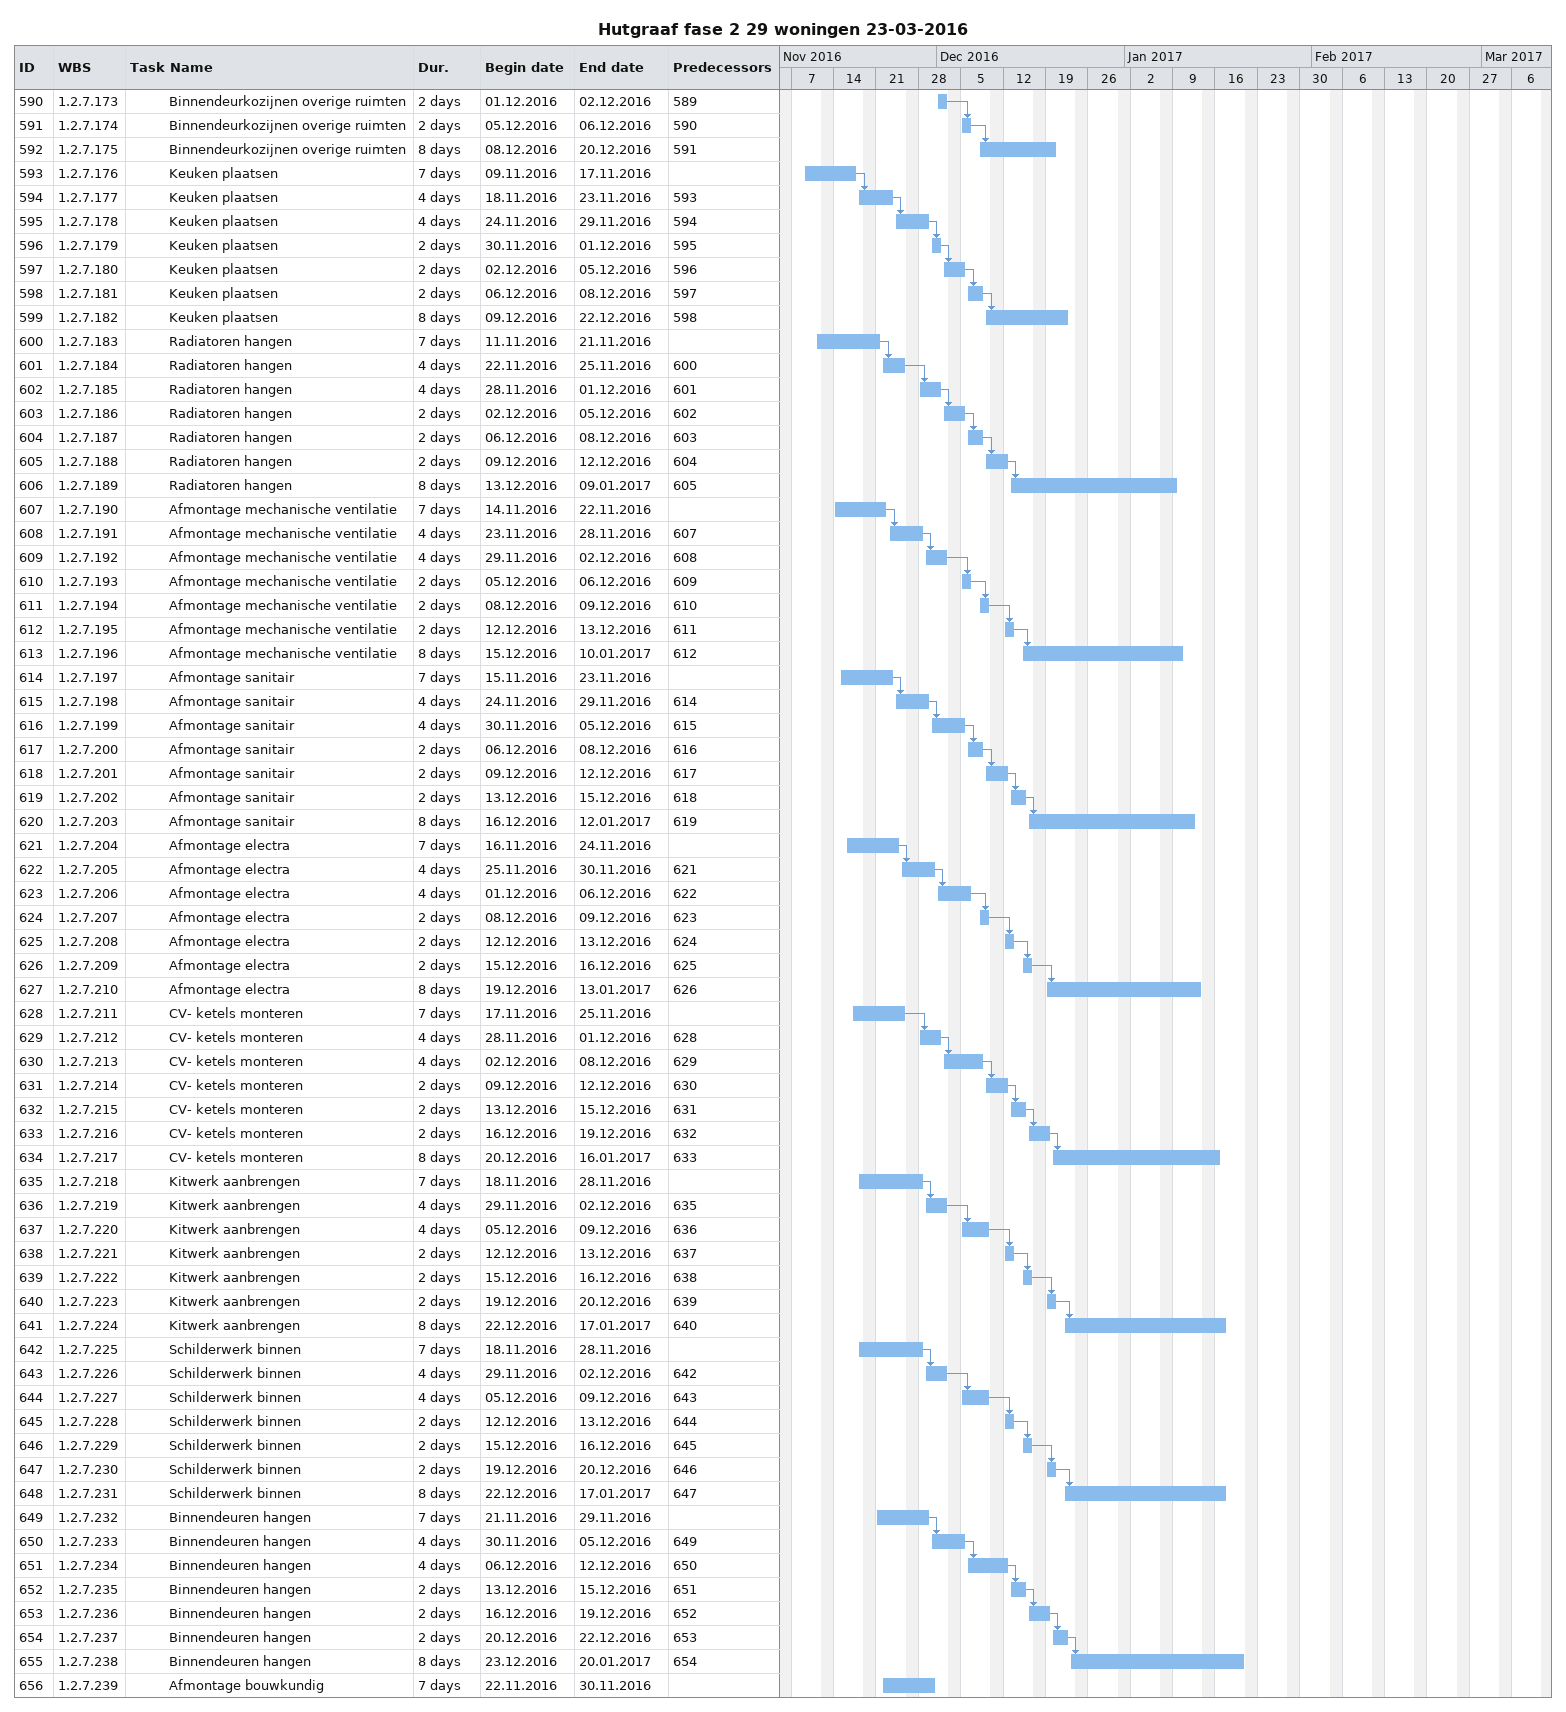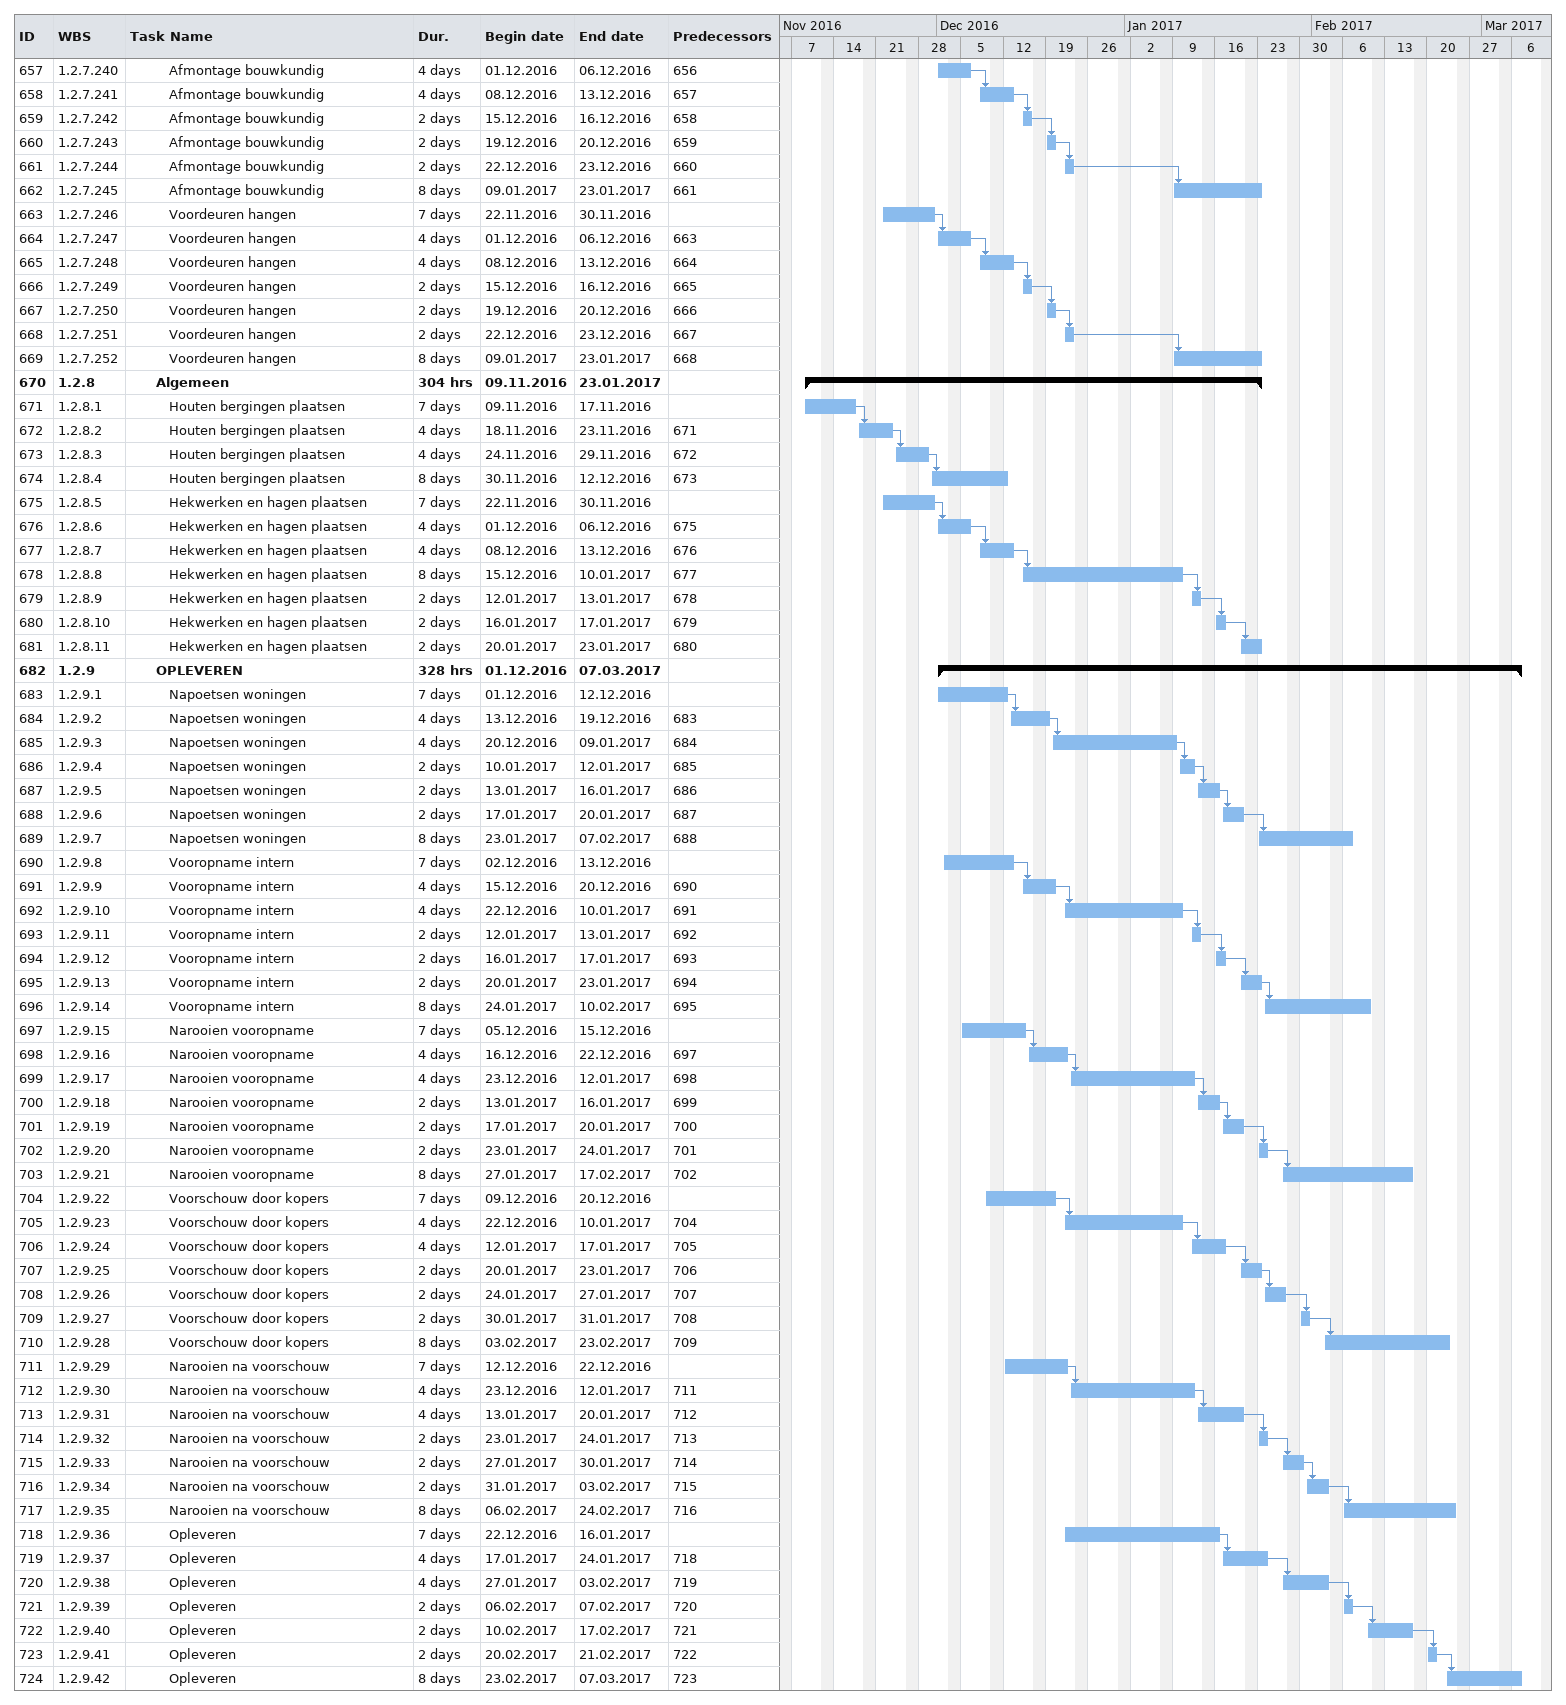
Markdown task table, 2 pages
Hutgraaf fase 2 29 woningen 23-03-2016

| ID | WBS | Task | Duration | Start | Finish | Predecessors |
|---|---|---|---|---|---|---|
| 590 | 1.2.7.173 | Binnendeurkozijnen overige ruimten | 2d | 2016-12-01 | 2016-12-02 | 589 |
| 591 | 1.2.7.174 | Binnendeurkozijnen overige ruimten | 2d | 2016-12-05 | 2016-12-06 | 590 |
| 592 | 1.2.7.175 | Binnendeurkozijnen overige ruimten | 8d | 2016-12-08 | 2016-12-20 | 591 |
| 593 | 1.2.7.176 | Keuken plaatsen | 7d | 2016-11-09 | 2016-11-17 |  |
| 594 | 1.2.7.177 | Keuken plaatsen | 4d | 2016-11-18 | 2016-11-23 | 593 |
| 595 | 1.2.7.178 | Keuken plaatsen | 4d | 2016-11-24 | 2016-11-29 | 594 |
| 596 | 1.2.7.179 | Keuken plaatsen | 2d | 2016-11-30 | 2016-12-01 | 595 |
| 597 | 1.2.7.180 | Keuken plaatsen | 2d | 2016-12-02 | 2016-12-05 | 596 |
| 598 | 1.2.7.181 | Keuken plaatsen | 2d | 2016-12-06 | 2016-12-08 | 597 |
| 599 | 1.2.7.182 | Keuken plaatsen | 8d | 2016-12-09 | 2016-12-22 | 598 |
| 600 | 1.2.7.183 | Radiatoren hangen | 7d | 2016-11-11 | 2016-11-21 |  |
| 601 | 1.2.7.184 | Radiatoren hangen | 4d | 2016-11-22 | 2016-11-25 | 600 |
| 602 | 1.2.7.185 | Radiatoren hangen | 4d | 2016-11-28 | 2016-12-01 | 601 |
| 603 | 1.2.7.186 | Radiatoren hangen | 2d | 2016-12-02 | 2016-12-05 | 602 |
| 604 | 1.2.7.187 | Radiatoren hangen | 2d | 2016-12-06 | 2016-12-08 | 603 |
| 605 | 1.2.7.188 | Radiatoren hangen | 2d | 2016-12-09 | 2016-12-12 | 604 |
| 606 | 1.2.7.189 | Radiatoren hangen | 8d | 2016-12-13 | 2017-01-09 | 605 |
| 607 | 1.2.7.190 | Afmontage mechanische ventilatie | 7d | 2016-11-14 | 2016-11-22 |  |
| 608 | 1.2.7.191 | Afmontage mechanische ventilatie | 4d | 2016-11-23 | 2016-11-28 | 607 |
| 609 | 1.2.7.192 | Afmontage mechanische ventilatie | 4d | 2016-11-29 | 2016-12-02 | 608 |
| 610 | 1.2.7.193 | Afmontage mechanische ventilatie | 2d | 2016-12-05 | 2016-12-06 | 609 |
| 611 | 1.2.7.194 | Afmontage mechanische ventilatie | 2d | 2016-12-08 | 2016-12-09 | 610 |
| 612 | 1.2.7.195 | Afmontage mechanische ventilatie | 2d | 2016-12-12 | 2016-12-13 | 611 |
| 613 | 1.2.7.196 | Afmontage mechanische ventilatie | 8d | 2016-12-15 | 2017-01-10 | 612 |
| 614 | 1.2.7.197 | Afmontage sanitair | 7d | 2016-11-15 | 2016-11-23 |  |
| 615 | 1.2.7.198 | Afmontage sanitair | 4d | 2016-11-24 | 2016-11-29 | 614 |
| 616 | 1.2.7.199 | Afmontage sanitair | 4d | 2016-11-30 | 2016-12-05 | 615 |
| 617 | 1.2.7.200 | Afmontage sanitair | 2d | 2016-12-06 | 2016-12-08 | 616 |
| 618 | 1.2.7.201 | Afmontage sanitair | 2d | 2016-12-09 | 2016-12-12 | 617 |
| 619 | 1.2.7.202 | Afmontage sanitair | 2d | 2016-12-13 | 2016-12-15 | 618 |
| 620 | 1.2.7.203 | Afmontage sanitair | 8d | 2016-12-16 | 2017-01-12 | 619 |
| 621 | 1.2.7.204 | Afmontage electra | 7d | 2016-11-16 | 2016-11-24 |  |
| 622 | 1.2.7.205 | Afmontage electra | 4d | 2016-11-25 | 2016-11-30 | 621 |
| 623 | 1.2.7.206 | Afmontage electra | 4d | 2016-12-01 | 2016-12-06 | 622 |
| 624 | 1.2.7.207 | Afmontage electra | 2d | 2016-12-08 | 2016-12-09 | 623 |
| 625 | 1.2.7.208 | Afmontage electra | 2d | 2016-12-12 | 2016-12-13 | 624 |
| 626 | 1.2.7.209 | Afmontage electra | 2d | 2016-12-15 | 2016-12-16 | 625 |
| 627 | 1.2.7.210 | Afmontage electra | 8d | 2016-12-19 | 2017-01-13 | 626 |
| 628 | 1.2.7.211 | CV- ketels monteren | 7d | 2016-11-17 | 2016-11-25 |  |
| 629 | 1.2.7.212 | CV- ketels monteren | 4d | 2016-11-28 | 2016-12-01 | 628 |
| 630 | 1.2.7.213 | CV- ketels monteren | 4d | 2016-12-02 | 2016-12-08 | 629 |
| 631 | 1.2.7.214 | CV- ketels monteren | 2d | 2016-12-09 | 2016-12-12 | 630 |
| 632 | 1.2.7.215 | CV- ketels monteren | 2d | 2016-12-13 | 2016-12-15 | 631 |
| 633 | 1.2.7.216 | CV- ketels monteren | 2d | 2016-12-16 | 2016-12-19 | 632 |
| 634 | 1.2.7.217 | CV- ketels monteren | 8d | 2016-12-20 | 2017-01-16 | 633 |
| 635 | 1.2.7.218 | Kitwerk aanbrengen | 7d | 2016-11-18 | 2016-11-28 |  |
| 636 | 1.2.7.219 | Kitwerk aanbrengen | 4d | 2016-11-29 | 2016-12-02 | 635 |
| 637 | 1.2.7.220 | Kitwerk aanbrengen | 4d | 2016-12-05 | 2016-12-09 | 636 |
| 638 | 1.2.7.221 | Kitwerk aanbrengen | 2d | 2016-12-12 | 2016-12-13 | 637 |
| 639 | 1.2.7.222 | Kitwerk aanbrengen | 2d | 2016-12-15 | 2016-12-16 | 638 |
| 640 | 1.2.7.223 | Kitwerk aanbrengen | 2d | 2016-12-19 | 2016-12-20 | 639 |
| 641 | 1.2.7.224 | Kitwerk aanbrengen | 8d | 2016-12-22 | 2017-01-17 | 640 |
| 642 | 1.2.7.225 | Schilderwerk binnen | 7d | 2016-11-18 | 2016-11-28 |  |
| 643 | 1.2.7.226 | Schilderwerk binnen | 4d | 2016-11-29 | 2016-12-02 | 642 |
| 644 | 1.2.7.227 | Schilderwerk binnen | 4d | 2016-12-05 | 2016-12-09 | 643 |
| 645 | 1.2.7.228 | Schilderwerk binnen | 2d | 2016-12-12 | 2016-12-13 | 644 |
| 646 | 1.2.7.229 | Schilderwerk binnen | 2d | 2016-12-15 | 2016-12-16 | 645 |
| 647 | 1.2.7.230 | Schilderwerk binnen | 2d | 2016-12-19 | 2016-12-20 | 646 |
| 648 | 1.2.7.231 | Schilderwerk binnen | 8d | 2016-12-22 | 2017-01-17 | 647 |
| 649 | 1.2.7.232 | Binnendeuren hangen | 7d | 2016-11-21 | 2016-11-29 |  |
| 650 | 1.2.7.233 | Binnendeuren hangen | 4d | 2016-11-30 | 2016-12-05 | 649 |
| 651 | 1.2.7.234 | Binnendeuren hangen | 4d | 2016-12-06 | 2016-12-12 | 650 |
| 652 | 1.2.7.235 | Binnendeuren hangen | 2d | 2016-12-13 | 2016-12-15 | 651 |
| 653 | 1.2.7.236 | Binnendeuren hangen | 2d | 2016-12-16 | 2016-12-19 | 652 |
| 654 | 1.2.7.237 | Binnendeuren hangen | 2d | 2016-12-20 | 2016-12-22 | 653 |
| 655 | 1.2.7.238 | Binnendeuren hangen | 8d | 2016-12-23 | 2017-01-20 | 654 |
| 656 | 1.2.7.239 | Afmontage bouwkundig | 7d | 2016-11-22 | 2016-11-30 |  |
| 657 | 1.2.7.240 | Afmontage bouwkundig | 4d | 2016-12-01 | 2016-12-06 | 656 |
| 658 | 1.2.7.241 | Afmontage bouwkundig | 4d | 2016-12-08 | 2016-12-13 | 657 |
| 659 | 1.2.7.242 | Afmontage bouwkundig | 2d | 2016-12-15 | 2016-12-16 | 658 |
| 660 | 1.2.7.243 | Afmontage bouwkundig | 2d | 2016-12-19 | 2016-12-20 | 659 |
| 661 | 1.2.7.244 | Afmontage bouwkundig | 2d | 2016-12-22 | 2016-12-23 | 660 |
| 662 | 1.2.7.245 | Afmontage bouwkundig | 8d | 2017-01-09 | 2017-01-23 | 661 |
| 663 | 1.2.7.246 | Voordeuren hangen | 7d | 2016-11-22 | 2016-11-30 |  |
| 664 | 1.2.7.247 | Voordeuren hangen | 4d | 2016-12-01 | 2016-12-06 | 663 |
| 665 | 1.2.7.248 | Voordeuren hangen | 4d | 2016-12-08 | 2016-12-13 | 664 |
| 666 | 1.2.7.249 | Voordeuren hangen | 2d | 2016-12-15 | 2016-12-16 | 665 |
| 667 | 1.2.7.250 | Voordeuren hangen | 2d | 2016-12-19 | 2016-12-20 | 666 |
| 668 | 1.2.7.251 | Voordeuren hangen | 2d | 2016-12-22 | 2016-12-23 | 667 |
| 669 | 1.2.7.252 | Voordeuren hangen | 8d | 2017-01-09 | 2017-01-23 | 668 |
| 670 | 1.2.8 | **Algemeen** | 304h | 2016-11-09 | 2017-01-23 |  |
| 671 | 1.2.8.1 | Houten bergingen plaatsen | 7d | 2016-11-09 | 2016-11-17 |  |
| 672 | 1.2.8.2 | Houten bergingen plaatsen | 4d | 2016-11-18 | 2016-11-23 | 671 |
| 673 | 1.2.8.3 | Houten bergingen plaatsen | 4d | 2016-11-24 | 2016-11-29 | 672 |
| 674 | 1.2.8.4 | Houten bergingen plaatsen | 8d | 2016-11-30 | 2016-12-12 | 673 |
| 675 | 1.2.8.5 | Hekwerken en hagen plaatsen | 7d | 2016-11-22 | 2016-11-30 |  |
| 676 | 1.2.8.6 | Hekwerken en hagen plaatsen | 4d | 2016-12-01 | 2016-12-06 | 675 |
| 677 | 1.2.8.7 | Hekwerken en hagen plaatsen | 4d | 2016-12-08 | 2016-12-13 | 676 |
| 678 | 1.2.8.8 | Hekwerken en hagen plaatsen | 8d | 2016-12-15 | 2017-01-10 | 677 |
| 679 | 1.2.8.9 | Hekwerken en hagen plaatsen | 2d | 2017-01-12 | 2017-01-13 | 678 |
| 680 | 1.2.8.10 | Hekwerken en hagen plaatsen | 2d | 2017-01-16 | 2017-01-17 | 679 |
| 681 | 1.2.8.11 | Hekwerken en hagen plaatsen | 2d | 2017-01-20 | 2017-01-23 | 680 |
| 682 | 1.2.9 | **OPLEVEREN** | 328h | 2016-12-01 | 2017-03-07 |  |
| 683 | 1.2.9.1 | Napoetsen woningen | 7d | 2016-12-01 | 2016-12-12 |  |
| 684 | 1.2.9.2 | Napoetsen woningen | 4d | 2016-12-13 | 2016-12-19 | 683 |
| 685 | 1.2.9.3 | Napoetsen woningen | 4d | 2016-12-20 | 2017-01-09 | 684 |
| 686 | 1.2.9.4 | Napoetsen woningen | 2d | 2017-01-10 | 2017-01-12 | 685 |
| 687 | 1.2.9.5 | Napoetsen woningen | 2d | 2017-01-13 | 2017-01-16 | 686 |
| 688 | 1.2.9.6 | Napoetsen woningen | 2d | 2017-01-17 | 2017-01-20 | 687 |
| 689 | 1.2.9.7 | Napoetsen woningen | 8d | 2017-01-23 | 2017-02-07 | 688 |
| 690 | 1.2.9.8 | Vooropname intern | 7d | 2016-12-02 | 2016-12-13 |  |
| 691 | 1.2.9.9 | Vooropname intern | 4d | 2016-12-15 | 2016-12-20 | 690 |
| 692 | 1.2.9.10 | Vooropname intern | 4d | 2016-12-22 | 2017-01-10 | 691 |
| 693 | 1.2.9.11 | Vooropname intern | 2d | 2017-01-12 | 2017-01-13 | 692 |
| 694 | 1.2.9.12 | Vooropname intern | 2d | 2017-01-16 | 2017-01-17 | 693 |
| 695 | 1.2.9.13 | Vooropname intern | 2d | 2017-01-20 | 2017-01-23 | 694 |
| 696 | 1.2.9.14 | Vooropname intern | 8d | 2017-01-24 | 2017-02-10 | 695 |
| 697 | 1.2.9.15 | Narooien vooropname | 7d | 2016-12-05 | 2016-12-15 |  |
| 698 | 1.2.9.16 | Narooien vooropname | 4d | 2016-12-16 | 2016-12-22 | 697 |
| 699 | 1.2.9.17 | Narooien vooropname | 4d | 2016-12-23 | 2017-01-12 | 698 |
| 700 | 1.2.9.18 | Narooien vooropname | 2d | 2017-01-13 | 2017-01-16 | 699 |
| 701 | 1.2.9.19 | Narooien vooropname | 2d | 2017-01-17 | 2017-01-20 | 700 |
| 702 | 1.2.9.20 | Narooien vooropname | 2d | 2017-01-23 | 2017-01-24 | 701 |
| 703 | 1.2.9.21 | Narooien vooropname | 8d | 2017-01-27 | 2017-02-17 | 702 |
| 704 | 1.2.9.22 | Voorschouw door kopers | 7d | 2016-12-09 | 2016-12-20 |  |
| 705 | 1.2.9.23 | Voorschouw door kopers | 4d | 2016-12-22 | 2017-01-10 | 704 |
| 706 | 1.2.9.24 | Voorschouw door kopers | 4d | 2017-01-12 | 2017-01-17 | 705 |
| 707 | 1.2.9.25 | Voorschouw door kopers | 2d | 2017-01-20 | 2017-01-23 | 706 |
| 708 | 1.2.9.26 | Voorschouw door kopers | 2d | 2017-01-24 | 2017-01-27 | 707 |
| 709 | 1.2.9.27 | Voorschouw door kopers | 2d | 2017-01-30 | 2017-01-31 | 708 |
| 710 | 1.2.9.28 | Voorschouw door kopers | 8d | 2017-02-03 | 2017-02-23 | 709 |
| 711 | 1.2.9.29 | Narooien na voorschouw | 7d | 2016-12-12 | 2016-12-22 |  |
| 712 | 1.2.9.30 | Narooien na voorschouw | 4d | 2016-12-23 | 2017-01-12 | 711 |
| 713 | 1.2.9.31 | Narooien na voorschouw | 4d | 2017-01-13 | 2017-01-20 | 712 |
| 714 | 1.2.9.32 | Narooien na voorschouw | 2d | 2017-01-23 | 2017-01-24 | 713 |
| 715 | 1.2.9.33 | Narooien na voorschouw | 2d | 2017-01-27 | 2017-01-30 | 714 |
| 716 | 1.2.9.34 | Narooien na voorschouw | 2d | 2017-01-31 | 2017-02-03 | 715 |
| 717 | 1.2.9.35 | Narooien na voorschouw | 8d | 2017-02-06 | 2017-02-24 | 716 |
| 718 | 1.2.9.36 | Opleveren | 7d | 2016-12-22 | 2017-01-16 |  |
| 719 | 1.2.9.37 | Opleveren | 4d | 2017-01-17 | 2017-01-24 | 718 |
| 720 | 1.2.9.38 | Opleveren | 4d | 2017-01-27 | 2017-02-03 | 719 |
| 721 | 1.2.9.39 | Opleveren | 2d | 2017-02-06 | 2017-02-07 | 720 |
| 722 | 1.2.9.40 | Opleveren | 2d | 2017-02-10 | 2017-02-17 | 721 |
| 723 | 1.2.9.41 | Opleveren | 2d | 2017-02-20 | 2017-02-21 | 722 |
| 724 | 1.2.9.42 | Opleveren | 8d | 2017-02-23 | 2017-03-07 | 723 |
